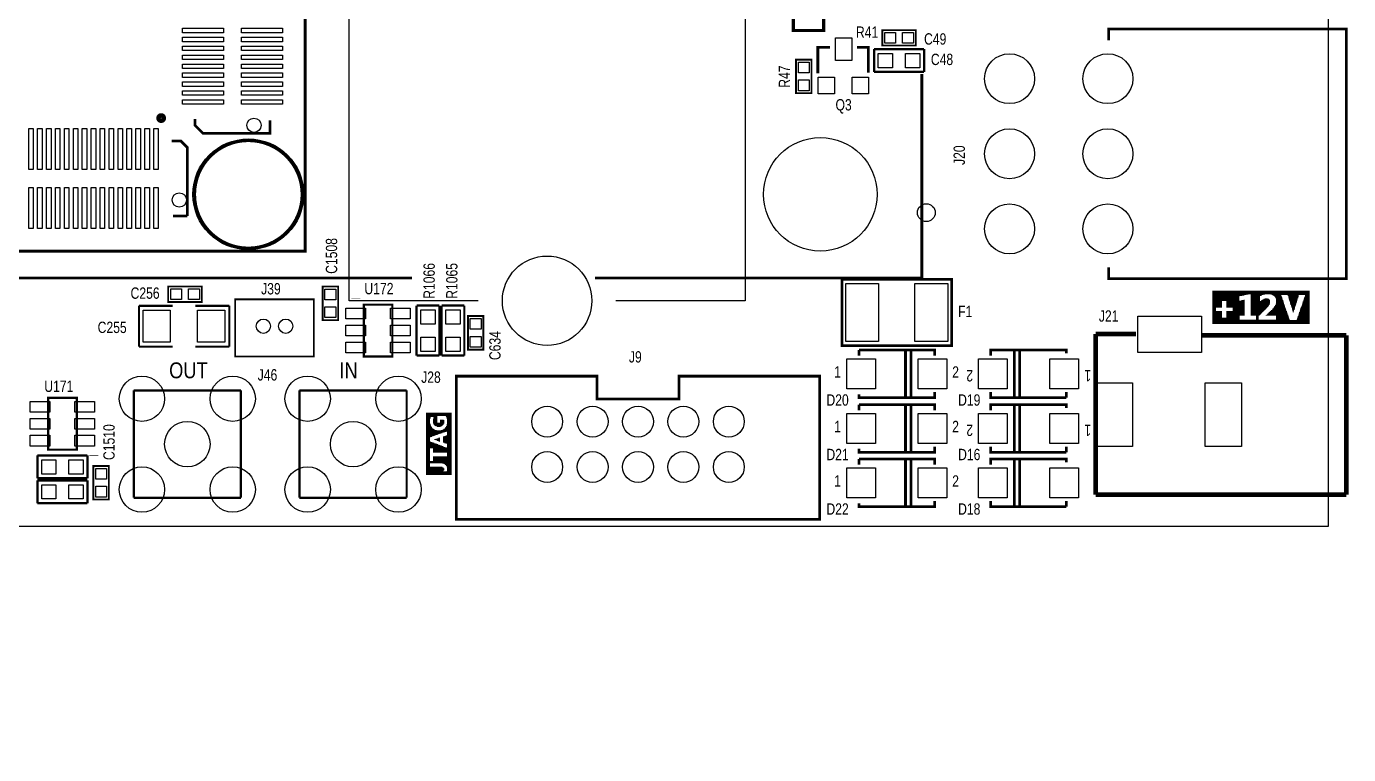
# Model space of a CAD drawing. Extents: x -92 to 135, y -31 to 116.
# Drawn here: x 61.2 to 135.2, y -31.3 to 9.4 of the extents above; entities that cross this region are included whole.
import ezdxf

# ---------------------------------------------------------------- set-up
doc = ezdxf.new("R2010")
doc.units = 0
for name, color, linetype in [('BG_OUTLINE', 2, 'CONTINUOUS'), ('BG_SILKSCREEN_TOP', 1, 'CONTINUOUS'), ('MA_PEN3', 4, 'CONTINUOUS'), ('PG_SILKSCREEN_TOP', 5, 'CONTINUOUS'), ('PIN_TOP', 6, 'CONTINUOUS'), ('RD_SILKSCREEN_TOP', 7, 'CONTINUOUS')]:
    doc.layers.add(name, color=color, linetype=linetype)

msp = doc.modelspace()

# ---------------------------------------------------------------- linework, layer by layer
at = {"layer": 'BG_OUTLINE'}
msp.add_lwpolyline([(-91.76385, 79.8195), (98.226118, 79.8195), (130.236214, 79.8195), (134.049262, 79.8195), (134.049262, 22.216872), (128.969262, 22.216872), (128.969262, 12.770612), (134.049262, 12.770612), (134.049262, -18.579592), (130.236214, -18.579592), (98.226118, -18.579592), (49.035208, -18.579592, 1), (49.035208, -23.375874), (52.997608, -23.375874), (52.997608, -25.96007), (51.600608, -28.379674), (40.667686, -28.379674), (40.297608, -28.009596), (40.297608, -18.535396), (37.554408, -18.535396), (37.554408, -30.822138), (37.046154, -31.330392), (-33.161986, -31.330392)], format="xyb", dxfattribs=at)
at = {"layer": 'MA_PEN3', "const_width": 0.0254}
for points in [[(127.572262, -5.392928), (133.007862, -5.392928)], [(127.572262, -5.418328), (133.007862, -5.418328)], [(127.572262, -5.443728), (133.007862, -5.443728)], [(127.572262, -5.469128), (133.007862, -5.469128)], [(127.572262, -5.494528), (133.007862, -5.494528)], [(127.572262, -5.519928), (133.007862, -5.519928)], [(127.572262, -5.545328), (133.007862, -5.545328)], [(127.572262, -5.570728), (133.007862, -5.570728)], [(127.572262, -5.596128), (129.578862, -5.596128)], [(127.572262, -5.621528), (129.477262, -5.621528)], [(127.572262, -5.646928), (129.350262, -5.646928)], [(127.572262, -5.672328), (129.223262, -5.672328)], [(127.572262, -5.697728), (129.096262, -5.697728)], [(127.572262, -5.723128), (129.070862, -5.723128)], [(127.572262, -5.748528), (129.070862, -5.748528)], [(127.572262, -5.773928), (129.070862, -5.773928)], [(127.572262, -5.799328), (129.070862, -5.799328)], [(127.572262, -5.824728), (129.070862, -5.824728)], [(127.572262, -5.850128), (129.070862, -5.850128)], [(127.572262, -5.875528), (129.070862, -5.875528)], [(127.572262, -5.900928), (129.070862, -5.900928)], [(127.572262, -5.926328), (129.070862, -5.926328)], [(129.197862, -5.926328), (129.375662, -5.926328)], [(129.324862, -5.900928), (129.375662, -5.900928)], [(129.705862, -5.596128), (130.518662, -5.596128)], [(129.705862, -5.621528), (130.417062, -5.621528)], [(129.705862, -5.646928), (130.340862, -5.646928)], [(129.705862, -5.672328), (130.290062, -5.672328)], [(129.705862, -5.697728), (130.239262, -5.697728)], [(129.705862, -5.723128), (130.239262, -5.723128)], [(129.705862, -5.748528), (130.239262, -5.748528)], [(129.705862, -5.773928), (130.239262, -5.773928)], [(129.705862, -5.799328), (130.239262, -5.799328)], [(129.705862, -5.824728), (130.239262, -5.824728)], [(129.705862, -5.850128), (130.239262, -5.850128)], [(129.705862, -5.875528), (130.239262, -5.875528)], [(129.705862, -5.900928), (130.239262, -5.900928)], [(129.705862, -5.926328), (130.239262, -5.926328)], [(130.315462, -5.926328), (130.798062, -5.926328)], [(130.366262, -5.900928), (130.772662, -5.900928)], [(130.391662, -5.875528), (130.772662, -5.875528)], [(130.442462, -5.850128), (130.747262, -5.850128)], [(130.518662, -5.824728), (130.671062, -5.824728)], [(130.823462, -5.596128), (133.007862, -5.596128)], [(130.899662, -5.621528), (133.007862, -5.621528)], [(130.950462, -5.646928), (131.433062, -5.646928)], [(131.001262, -5.672328), (131.433062, -5.672328)], [(131.026662, -5.697728), (131.433062, -5.697728)], [(131.052062, -5.723128), (131.458462, -5.723128)], [(131.077462, -5.748528), (131.458462, -5.748528)], [(131.077462, -5.773928), (131.483862, -5.773928)], [(131.102862, -5.799328), (131.483862, -5.799328)], [(131.102862, -5.824728), (131.483862, -5.824728)], [(131.128262, -5.850128), (131.509262, -5.850128)], [(131.128262, -5.875528), (131.509262, -5.875528)], [(131.128262, -5.900928), (131.509262, -5.900928)], [(131.128262, -5.926328), (131.534662, -5.926328)], [(131.788662, -5.646928), (132.398262, -5.646928)], [(131.788662, -5.672328), (132.398262, -5.672328)], [(131.814062, -5.697728), (132.398262, -5.697728)], [(131.814062, -5.723128), (132.398262, -5.723128)], [(131.814062, -5.748528), (132.372862, -5.748528)], [(131.814062, -5.773928), (132.372862, -5.773928)], [(131.839462, -5.799328), (132.372862, -5.799328)], [(131.839462, -5.824728), (132.347462, -5.824728)], [(131.839462, -5.850128), (132.347462, -5.850128)], [(131.864862, -5.875528), (132.347462, -5.875528)], [(131.864862, -5.900928), (132.322062, -5.900928)], [(131.864862, -5.926328), (132.322062, -5.926328)], [(132.652262, -5.926328), (133.007862, -5.926328)], [(132.677662, -5.850128), (133.007862, -5.850128)], [(132.677662, -5.875528), (133.007862, -5.875528)], [(132.677662, -5.900928), (133.007862, -5.900928)], [(132.703062, -5.773928), (133.007862, -5.773928)], [(132.703062, -5.799328), (133.007862, -5.799328)], [(132.703062, -5.824728), (133.007862, -5.824728)], [(132.728462, -5.723128), (133.007862, -5.723128)], [(132.728462, -5.748528), (133.007862, -5.748528)], [(132.753862, -5.646928), (133.007862, -5.646928)], [(132.753862, -5.672328), (133.007862, -5.672328)], [(132.753862, -5.697728), (133.007862, -5.697728)], [(127.572262, -5.951728), (129.375662, -5.951728)], [(127.572262, -5.977128), (128.105662, -5.977128)], [(127.572262, -6.002528), (128.105662, -6.002528)], [(127.572262, -6.027928), (128.105662, -6.027928)], [(127.572262, -6.053328), (128.105662, -6.053328)], [(127.572262, -6.078728), (128.105662, -6.078728)], [(127.572262, -6.104128), (128.105662, -6.104128)], [(127.572262, -6.129528), (128.105662, -6.129528)], [(127.572262, -6.154928), (128.105662, -6.154928)], [(127.572262, -6.180328), (128.105662, -6.180328)], [(127.572262, -6.205728), (128.105662, -6.205728)], [(127.572262, -6.231128), (128.105662, -6.231128)], [(127.572262, -6.256528), (128.105662, -6.256528)], [(127.572262, -6.281928), (128.105662, -6.281928)], [(127.572262, -6.307328), (128.105662, -6.307328)], [(127.572262, -6.332728), (128.105662, -6.332728)], [(127.572262, -6.358128), (127.775462, -6.358128)], [(127.572262, -6.383528), (127.775462, -6.383528)], [(127.572262, -6.408928), (127.775462, -6.408928)], [(127.572262, -6.434328), (127.775462, -6.434328)], [(127.572262, -6.459728), (127.775462, -6.459728)], [(127.572262, -6.485128), (127.775462, -6.485128)], [(127.572262, -6.510528), (127.775462, -6.510528)], [(127.572262, -6.535928), (128.105662, -6.535928)], [(127.572262, -6.561328), (128.105662, -6.561328)], [(127.572262, -6.586728), (128.105662, -6.586728)], [(127.572262, -6.612128), (128.105662, -6.612128)], [(127.572262, -6.637528), (128.105662, -6.637528)], [(127.572262, -6.662928), (128.105662, -6.662928)], [(128.359662, -5.977128), (129.375662, -5.977128)], [(128.359662, -6.002528), (129.375662, -6.002528)], [(128.359662, -6.027928), (129.375662, -6.027928)], [(128.359662, -6.053328), (129.375662, -6.053328)], [(128.359662, -6.078728), (129.375662, -6.078728)], [(128.359662, -6.104128), (129.375662, -6.104128)], [(128.359662, -6.129528), (129.375662, -6.129528)], [(128.359662, -6.154928), (129.375662, -6.154928)], [(128.359662, -6.180328), (129.375662, -6.180328)], [(128.359662, -6.205728), (129.375662, -6.205728)], [(128.359662, -6.231128), (129.375662, -6.231128)], [(128.359662, -6.256528), (129.375662, -6.256528)], [(128.359662, -6.281928), (129.375662, -6.281928)], [(128.359662, -6.307328), (129.375662, -6.307328)], [(128.359662, -6.332728), (129.375662, -6.332728)], [(128.359662, -6.535928), (129.375662, -6.535928)], [(128.359662, -6.561328), (129.375662, -6.561328)], [(128.359662, -6.586728), (129.375662, -6.586728)], [(128.359662, -6.612128), (129.375662, -6.612128)], [(128.359662, -6.637528), (129.375662, -6.637528)], [(128.359662, -6.662928), (129.375662, -6.662928)], [(128.715262, -6.358128), (129.375662, -6.358128)], [(128.715262, -6.383528), (129.375662, -6.383528)], [(128.715262, -6.408928), (129.375662, -6.408928)], [(128.715262, -6.434328), (129.375662, -6.434328)], [(128.715262, -6.459728), (129.375662, -6.459728)], [(128.715262, -6.485128), (129.375662, -6.485128)], [(128.715262, -6.510528), (129.375662, -6.510528)], [(129.705862, -5.951728), (130.239262, -5.951728)], [(129.705862, -5.977128), (130.798062, -5.977128)], [(129.705862, -6.002528), (130.798062, -6.002528)], [(129.705862, -6.027928), (130.798062, -6.027928)], [(129.705862, -6.053328), (130.798062, -6.053328)], [(129.705862, -6.078728), (130.798062, -6.078728)], [(129.705862, -6.104128), (130.798062, -6.104128)], [(129.705862, -6.129528), (130.772662, -6.129528)], [(129.705862, -6.154928), (130.772662, -6.154928)], [(129.705862, -6.180328), (130.772662, -6.180328)], [(129.705862, -6.205728), (130.747262, -6.205728)], [(129.705862, -6.231128), (130.721862, -6.231128)], [(129.705862, -6.256528), (130.696462, -6.256528)], [(129.705862, -6.281928), (130.696462, -6.281928)], [(129.705862, -6.307328), (130.671062, -6.307328)], [(129.705862, -6.332728), (130.645662, -6.332728)], [(129.705862, -6.358128), (130.620262, -6.358128)], [(129.705862, -6.383528), (130.594862, -6.383528)], [(129.705862, -6.408928), (130.569462, -6.408928)], [(129.705862, -6.434328), (130.544062, -6.434328)], [(129.705862, -6.459728), (130.518662, -6.459728)], [(129.705862, -6.485128), (130.493262, -6.485128)], [(129.705862, -6.510528), (130.467862, -6.510528)], [(129.705862, -6.535928), (130.442462, -6.535928)], [(129.705862, -6.561328), (130.417062, -6.561328)], [(129.705862, -6.586728), (130.391662, -6.586728)], [(129.705862, -6.612128), (130.366262, -6.612128)], [(129.705862, -6.637528), (130.340862, -6.637528)], [(129.705862, -6.662928), (130.315462, -6.662928)], [(130.290062, -5.951728), (130.798062, -5.951728)], [(130.671062, -6.662928), (131.788662, -6.662928)], [(130.696462, -6.637528), (131.763262, -6.637528)], [(130.721862, -6.612128), (131.763262, -6.612128)], [(130.747262, -6.586728), (131.737862, -6.586728)], [(130.772662, -6.561328), (131.737862, -6.561328)], [(130.798062, -6.535928), (131.737862, -6.535928)], [(130.823462, -6.510528), (131.712462, -6.510528)], [(130.848862, -6.485128), (131.712462, -6.485128)], [(130.899662, -6.459728), (131.712462, -6.459728)], [(130.925062, -6.408928), (131.687062, -6.408928)], [(130.925062, -6.434328), (131.687062, -6.434328)], [(130.950462, -6.383528), (131.687062, -6.383528)], [(130.975862, -6.358128), (131.661662, -6.358128)], [(131.001262, -6.332728), (131.661662, -6.332728)], [(131.026662, -6.281928), (131.636262, -6.281928)], [(131.026662, -6.307328), (131.661662, -6.307328)], [(131.052062, -6.256528), (131.636262, -6.256528)], [(131.077462, -6.205728), (131.610862, -6.205728)], [(131.077462, -6.231128), (131.636262, -6.231128)], [(131.102862, -6.129528), (131.585462, -6.129528)], [(131.102862, -6.154928), (131.610862, -6.154928)], [(131.102862, -6.180328), (131.610862, -6.180328)], [(131.128262, -5.951728), (131.534662, -5.951728)], [(131.128262, -5.977128), (131.534662, -5.977128)], [(131.128262, -6.002528), (131.560062, -6.002528)], [(131.128262, -6.027928), (131.560062, -6.027928)], [(131.128262, -6.053328), (131.560062, -6.053328)], [(131.128262, -6.078728), (131.585462, -6.078728)], [(131.128262, -6.104128), (131.585462, -6.104128)], [(131.890262, -5.951728), (132.322062, -5.951728)], [(131.890262, -5.977128), (132.296662, -5.977128)], [(131.890262, -6.002528), (132.296662, -6.002528)], [(131.915662, -6.027928), (132.296662, -6.027928)], [(131.915662, -6.053328), (132.296662, -6.053328)], [(131.915662, -6.078728), (132.271262, -6.078728)], [(131.915662, -6.104128), (132.271262, -6.104128)], [(131.941062, -6.129528), (132.271262, -6.129528)], [(131.941062, -6.154928), (132.245862, -6.154928)], [(131.941062, -6.180328), (132.245862, -6.180328)], [(131.966462, -6.205728), (132.245862, -6.205728)], [(131.966462, -6.231128), (132.220462, -6.231128)], [(131.966462, -6.256528), (132.220462, -6.256528)], [(131.991862, -6.281928), (132.220462, -6.281928)], [(131.991862, -6.307328), (132.195062, -6.307328)], [(131.991862, -6.332728), (132.195062, -6.332728)], [(132.017262, -6.358128), (132.195062, -6.358128)], [(132.017262, -6.383528), (132.195062, -6.383528)], [(132.017262, -6.408928), (132.169662, -6.408928)], [(132.017262, -6.434328), (132.169662, -6.434328)], [(132.042662, -6.459728), (132.169662, -6.459728)], [(132.042662, -6.485128), (132.144262, -6.485128)], [(132.042662, -6.510528), (132.144262, -6.510528)], [(132.068062, -6.535928), (132.144262, -6.535928)], [(132.068062, -6.561328), (132.118862, -6.561328)], [(132.068062, -6.586728), (132.118862, -6.586728)], [(132.093462, -6.612128), (132.118862, -6.612128)], [(132.398262, -6.662928), (133.007862, -6.662928)], [(132.423662, -6.586728), (133.007862, -6.586728)], [(132.423662, -6.612128), (133.007862, -6.612128)], [(132.423662, -6.637528), (133.007862, -6.637528)], [(132.449062, -6.510528), (133.007862, -6.510528)], [(132.449062, -6.535928), (133.007862, -6.535928)], [(132.449062, -6.561328), (133.007862, -6.561328)], [(132.474462, -6.434328), (133.007862, -6.434328)], [(132.474462, -6.459728), (133.007862, -6.459728)], [(132.474462, -6.485128), (133.007862, -6.485128)], [(132.499862, -6.358128), (133.007862, -6.358128)], [(132.499862, -6.383528), (133.007862, -6.383528)], [(132.499862, -6.408928), (133.007862, -6.408928)], [(132.525262, -6.307328), (133.007862, -6.307328)], [(132.525262, -6.332728), (133.007862, -6.332728)], [(132.550662, -6.231128), (133.007862, -6.231128)], [(132.550662, -6.256528), (133.007862, -6.256528)], [(132.550662, -6.281928), (133.007862, -6.281928)], [(132.576062, -6.154928), (133.007862, -6.154928)], [(132.576062, -6.180328), (133.007862, -6.180328)], [(132.576062, -6.205728), (133.007862, -6.205728)], [(132.601462, -6.078728), (133.007862, -6.078728)], [(132.601462, -6.104128), (133.007862, -6.104128)], [(132.601462, -6.129528), (133.007862, -6.129528)], [(132.626862, -6.002528), (133.007862, -6.002528)], [(132.626862, -6.027928), (133.007862, -6.027928)], [(132.626862, -6.053328), (133.007862, -6.053328)], [(132.652262, -5.951728), (133.007862, -5.951728)], [(132.652262, -5.977128), (133.007862, -5.977128)], [(127.572262, -6.688328), (128.105662, -6.688328)], [(127.572262, -6.713728), (128.105662, -6.713728)], [(127.572262, -6.739128), (128.105662, -6.739128)], [(127.572262, -6.764528), (128.105662, -6.764528)], [(127.572262, -6.789928), (128.105662, -6.789928)], [(127.572262, -6.815328), (128.105662, -6.815328)], [(127.572262, -6.840728), (128.105662, -6.840728)], [(127.572262, -6.866128), (128.105662, -6.866128)], [(127.572262, -6.891528), (128.105662, -6.891528)], [(127.572262, -6.916928), (129.096262, -6.916928)], [(127.572262, -6.942328), (129.096262, -6.942328)], [(127.572262, -6.967728), (129.096262, -6.967728)], [(127.572262, -6.993128), (129.096262, -6.993128)], [(127.572262, -7.018528), (131.890262, -7.018528)], [(127.572262, -7.043928), (133.007862, -7.043928)], [(127.572262, -7.069328), (133.007862, -7.069328)], [(127.572262, -7.094728), (133.007862, -7.094728)], [(127.572262, -7.120128), (133.007862, -7.120128)], [(127.572262, -7.145528), (133.007862, -7.145528)], [(127.572262, -7.170928), (133.007862, -7.170928)], [(127.572262, -7.196328), (133.007862, -7.196328)], [(127.572262, -7.221728), (133.007862, -7.221728)], [(127.572262, -7.247128), (133.007862, -7.247128)], [(128.359662, -6.688328), (129.375662, -6.688328)], [(128.359662, -6.713728), (129.375662, -6.713728)], [(128.359662, -6.739128), (129.375662, -6.739128)], [(128.359662, -6.764528), (129.375662, -6.764528)], [(128.359662, -6.789928), (129.096262, -6.789928)], [(128.359662, -6.815328), (129.096262, -6.815328)], [(128.359662, -6.840728), (129.096262, -6.840728)], [(128.359662, -6.866128), (129.096262, -6.866128)], [(128.359662, -6.891528), (129.096262, -6.891528)], [(129.705862, -6.688328), (130.290062, -6.688328)], [(129.705862, -6.713728), (130.264662, -6.713728)], [(129.705862, -6.739128), (130.239262, -6.739128)], [(129.705862, -6.764528), (130.213862, -6.764528)], [(130.010662, -6.789928), (130.163062, -6.789928)], [(130.010662, -6.815328), (130.163062, -6.815328)], [(130.010662, -6.840728), (130.163062, -6.840728)], [(130.010662, -6.866128), (130.163062, -6.866128)], [(130.010662, -6.891528), (130.163062, -6.891528)], [(130.010662, -6.916928), (130.163062, -6.916928)], [(130.010662, -6.942328), (130.163062, -6.942328)], [(130.010662, -6.967728), (130.163062, -6.967728)], [(130.010662, -6.993128), (130.163062, -6.993128)], [(130.544062, -6.764528), (131.814062, -6.764528)], [(130.594862, -6.739128), (131.814062, -6.739128)], [(130.620262, -6.713728), (131.788662, -6.713728)], [(130.645662, -6.688328), (131.788662, -6.688328)], [(131.128262, -6.789928), (131.814062, -6.789928)], [(131.128262, -6.815328), (131.839462, -6.815328)], [(131.128262, -6.840728), (131.839462, -6.840728)], [(131.128262, -6.866128), (131.839462, -6.866128)], [(131.128262, -6.891528), (131.864862, -6.891528)], [(131.128262, -6.916928), (131.864862, -6.916928)], [(131.128262, -6.942328), (131.864862, -6.942328)], [(131.128262, -6.967728), (131.890262, -6.967728)], [(131.128262, -6.993128), (131.890262, -6.993128)], [(132.271262, -7.018528), (133.007862, -7.018528)], [(132.296662, -6.942328), (133.007862, -6.942328)], [(132.296662, -6.967728), (133.007862, -6.967728)], [(132.296662, -6.993128), (133.007862, -6.993128)], [(132.322062, -6.891528), (133.007862, -6.891528)], [(132.322062, -6.916928), (133.007862, -6.916928)], [(132.347462, -6.815328), (133.007862, -6.815328)], [(132.347462, -6.840728), (133.007862, -6.840728)], [(132.347462, -6.866128), (133.007862, -6.866128)], [(132.372862, -6.739128), (133.007862, -6.739128)], [(132.372862, -6.764528), (133.007862, -6.764528)], [(132.372862, -6.789928), (133.007862, -6.789928)], [(132.398262, -6.688328), (133.007862, -6.688328)], [(132.398262, -6.713728), (133.007862, -6.713728)], [(83.59902, -15.69593), (83.59902, -12.21613)], [(83.62442, -15.69593), (83.62442, -12.21613)], [(83.64982, -15.69593), (83.64982, -12.21613)], [(83.67522, -15.69593), (83.67522, -12.21613)], [(83.70062, -15.69593), (83.70062, -12.21613)], [(83.72602, -15.69593), (83.72602, -12.21613)], [(83.75142, -15.69593), (83.75142, -12.21613)], [(83.77682, -15.69593), (83.77682, -12.21613)], [(83.80222, -15.69593), (83.80222, -12.21613)], [(83.82762, -12.54633), (83.82762, -12.21613)], [(83.85302, -12.44473), (83.85302, -12.21613)], [(83.87842, -12.44473), (83.87842, -12.21613)], [(83.90382, -12.44473), (83.90382, -12.21613)], [(83.92922, -12.44473), (83.92922, -12.21613)], [(83.95462, -12.44473), (83.95462, -12.21613)], [(83.98002, -12.44473), (83.98002, -12.21613)], [(83.98002, -12.80033), (83.98002, -12.57173)], [(84.00542, -12.44473), (84.00542, -12.21613)], [(84.00542, -12.85113), (84.00542, -12.47013)], [(84.03082, -12.90193), (84.03082, -12.21613)], [(84.05622, -12.92733), (84.05622, -12.21613)], [(84.08162, -12.95273), (84.08162, -12.21613)], [(84.10702, -12.95273), (84.10702, -12.21613)], [(84.13242, -12.97813), (84.13242, -12.21613)], [(84.15782, -12.97813), (84.15782, -12.21613)], [(84.18322, -12.97813), (84.18322, -12.21613)], [(84.20862, -13.00353), (84.20862, -12.21613)], [(84.23402, -12.39393), (84.23402, -12.21613)], [(84.25942, -12.39393), (84.25942, -12.21613)], [(84.28482, -12.39393), (84.28482, -12.21613)], [(84.31022, -12.39393), (84.31022, -12.21613)], [(84.33562, -12.39393), (84.33562, -12.21613)], [(84.36102, -12.39393), (84.36102, -12.21613)], [(84.38642, -12.39393), (84.38642, -12.21613)], [(84.41182, -12.39393), (84.41182, -12.21613)], [(84.43722, -12.39393), (84.43722, -12.21613)], [(84.46262, -12.39393), (84.46262, -12.21613)], [(84.48802, -12.39393), (84.48802, -12.21613)], [(84.51342, -12.39393), (84.51342, -12.21613)], [(84.53882, -12.39393), (84.53882, -12.21613)], [(84.56422, -12.39393), (84.56422, -12.21613)], [(84.58962, -12.39393), (84.58962, -12.21613)], [(84.61502, -12.39393), (84.61502, -12.21613)], [(84.64042, -12.39393), (84.64042, -12.21613)], [(84.66582, -12.39393), (84.66582, -12.21613)], [(84.69122, -12.41933), (84.69122, -12.21613)], [(84.71662, -12.47013), (84.71662, -12.21613)], [(84.74202, -12.57173), (84.74202, -12.21613)], [(84.76742, -15.69593), (84.76742, -12.21613)], [(84.79282, -15.69593), (84.79282, -12.21613)], [(84.81822, -15.69593), (84.81822, -12.21613)], [(84.84362, -15.69593), (84.84362, -12.21613)], [(84.86902, -15.69593), (84.86902, -12.21613)], [(84.89442, -15.69593), (84.89442, -12.21613)], [(84.91982, -15.69593), (84.91982, -12.21613)], [(84.94522, -15.69593), (84.94522, -12.21613)], [(84.97062, -15.69593), (84.97062, -12.21613)], [(84.99602, -15.69593), (84.99602, -12.21613)], [(83.82762, -13.58773), (83.82762, -12.82573)], [(83.85302, -13.56233), (83.85302, -12.92733)], [(83.87842, -13.56233), (83.87842, -12.97813)], [(83.90382, -13.56233), (83.90382, -13.00353)], [(83.92922, -13.53693), (83.92922, -13.05433)], [(83.95462, -13.53693), (83.95462, -13.07973)], [(83.98002, -13.53693), (83.98002, -13.10513)], [(84.00542, -13.51153), (84.00542, -13.10513)], [(84.03082, -13.51153), (84.03082, -13.13053)], [(84.05622, -13.51153), (84.05622, -13.15593)], [(84.08162, -13.48613), (84.08162, -13.15593)], [(84.10702, -13.48613), (84.10702, -13.18133)], [(84.13242, -13.48613), (84.13242, -13.18133)], [(84.15782, -13.46073), (84.15782, -13.18133)], [(84.18322, -13.46073), (84.18322, -13.20673)], [(84.20862, -13.46073), (84.20862, -13.20673)], [(84.23402, -13.00353), (84.23402, -12.77493)], [(84.23402, -13.43533), (84.23402, -13.20673)], [(84.25942, -13.00353), (84.25942, -12.77493)], [(84.25942, -13.43533), (84.25942, -13.20673)], [(84.28482, -13.00353), (84.28482, -12.77493)], [(84.28482, -13.40993), (84.28482, -13.20673)], [(84.31022, -13.00353), (84.31022, -12.77493)], [(84.31022, -13.40993), (84.31022, -13.20673)], [(84.33562, -13.00353), (84.33562, -12.77493)], [(84.33562, -13.40993), (84.33562, -13.20673)], [(84.36102, -13.00353), (84.36102, -12.77493)], [(84.36102, -13.38453), (84.36102, -13.20673)], [(84.38642, -13.00353), (84.38642, -12.59713)], [(84.38642, -13.38453), (84.38642, -13.20673)], [(84.41182, -12.97813), (84.41182, -12.59713)], [(84.41182, -13.38453), (84.41182, -13.20673)], [(84.43722, -12.97813), (84.43722, -12.59713)], [(84.43722, -13.35913), (84.43722, -13.18133)], [(84.46262, -12.97813), (84.46262, -12.59713)], [(84.46262, -13.35913), (84.46262, -13.18133)], [(84.48802, -12.95273), (84.48802, -12.59713)], [(84.48802, -13.35913), (84.48802, -13.18133)], [(84.51342, -12.92733), (84.51342, -12.59713)], [(84.51342, -13.33373), (84.51342, -13.15593)], [(84.53882, -12.90193), (84.53882, -12.59713)], [(84.53882, -13.33373), (84.53882, -13.15593)], [(84.56422, -12.87653), (84.56422, -12.59713)], [(84.56422, -13.33373), (84.56422, -13.13053)], [(84.58962, -12.82573), (84.58962, -12.62253)], [(84.58962, -13.30833), (84.58962, -13.10513)], [(84.61502, -13.30833), (84.61502, -13.10513)], [(84.64042, -13.30833), (84.64042, -13.07973)], [(84.66582, -13.28293), (84.66582, -13.02893)], [(84.69122, -13.28293), (84.69122, -13.00353)], [(84.71662, -13.28293), (84.71662, -12.95273)], [(84.74202, -13.25753), (84.74202, -12.85113)], [(83.82762, -14.19733), (83.82762, -13.81633)], [(83.85302, -14.19733), (83.85302, -13.84173)], [(83.87842, -14.19733), (83.87842, -13.84173)], [(83.90382, -14.19733), (83.90382, -13.84173)], [(83.92922, -14.19733), (83.92922, -13.86713)], [(83.95462, -14.19733), (83.95462, -13.86713)], [(83.98002, -14.45133), (83.98002, -13.86713)], [(84.00542, -14.45133), (84.00542, -13.89253)], [(84.03082, -14.45133), (84.03082, -13.89253)], [(84.05622, -13.74013), (84.05622, -13.68933)], [(84.05622, -14.45133), (84.05622, -13.91793)], [(84.08162, -13.74013), (84.08162, -13.68933)], [(84.08162, -14.45133), (84.08162, -13.91793)], [(84.10702, -13.74013), (84.10702, -13.68933)], [(84.10702, -14.45133), (84.10702, -13.91793)], [(84.13242, -13.76553), (84.13242, -13.66393)], [(84.13242, -14.45133), (84.13242, -13.94333)], [(84.15782, -13.76553), (84.15782, -13.66393)], [(84.15782, -14.45133), (84.15782, -13.94333)], [(84.18322, -13.76553), (84.18322, -13.66393)], [(84.18322, -14.45133), (84.18322, -13.94333)], [(84.20862, -13.79093), (84.20862, -13.63853)], [(84.20862, -14.45133), (84.20862, -13.96873)], [(84.23402, -13.79093), (84.23402, -13.63853)], [(84.23402, -14.45133), (84.23402, -13.96873)], [(84.25942, -13.81633), (84.25942, -13.63853)], [(84.25942, -14.45133), (84.25942, -13.99413)], [(84.28482, -13.81633), (84.28482, -13.61313)], [(84.28482, -14.45133), (84.28482, -13.99413)], [(84.31022, -13.81633), (84.31022, -13.61313)], [(84.31022, -14.45133), (84.31022, -13.99413)], [(84.33562, -13.84173), (84.33562, -13.61313)], [(84.33562, -14.45133), (84.33562, -14.01953)], [(84.36102, -13.84173), (84.36102, -13.58773)], [(84.36102, -14.45133), (84.36102, -14.01953)], [(84.38642, -14.45133), (84.38642, -14.04493)], [(84.41182, -14.45133), (84.41182, -14.04493)], [(84.43722, -14.45133), (84.43722, -14.04493)], [(84.53882, -13.89253), (84.53882, -13.53693)], [(84.56422, -13.89253), (84.56422, -13.53693)], [(84.58962, -13.89253), (84.58962, -13.53693)], [(84.61502, -13.91793), (84.61502, -13.51153)], [(84.64042, -13.91793), (84.64042, -13.51153)], [(84.66582, -13.91793), (84.66582, -13.51153)], [(84.69122, -13.94333), (84.69122, -13.48613)], [(84.71662, -13.94333), (84.71662, -13.48613)], [(84.74202, -13.94333), (84.74202, -13.48613)], [(83.98002, -15.03553), (83.98002, -14.65453)], [(84.00542, -15.03553), (84.00542, -14.65453)], [(84.03082, -15.03553), (84.03082, -14.65453)], [(84.05622, -15.03553), (84.05622, -14.65453)], [(84.08162, -15.03553), (84.08162, -14.65453)], [(84.10702, -15.03553), (84.10702, -14.65453)], [(84.13242, -15.03553), (84.13242, -14.65453)], [(84.15782, -15.03553), (84.15782, -14.65453)], [(84.18322, -15.03553), (84.18322, -14.65453)], [(84.20862, -15.03553), (84.20862, -14.65453)], [(84.23402, -15.03553), (84.23402, -14.65453)], [(84.25942, -15.03553), (84.25942, -14.65453)], [(84.28482, -15.03553), (84.28482, -14.65453)], [(84.31022, -15.03553), (84.31022, -14.65453)], [(84.33562, -15.03553), (84.33562, -14.65453)], [(84.36102, -15.03553), (84.36102, -14.65453)], [(84.38642, -15.03553), (84.38642, -14.65453)], [(84.41182, -15.03553), (84.41182, -14.65453)], [(84.43722, -15.03553), (84.43722, -14.65453)], [(84.46262, -14.45133), (84.46262, -14.07033)], [(84.46262, -15.03553), (84.46262, -14.65453)], [(84.48802, -14.45133), (84.48802, -14.07033)], [(84.48802, -15.03553), (84.48802, -14.65453)], [(84.51342, -14.45133), (84.51342, -14.07033)], [(84.51342, -15.06093), (84.51342, -14.65453)], [(84.53882, -14.45133), (84.53882, -14.09573)], [(84.53882, -15.06093), (84.53882, -14.65453)], [(84.56422, -14.45133), (84.56422, -14.09573)], [(84.56422, -15.06093), (84.56422, -14.65453)], [(84.58962, -14.45133), (84.58962, -14.12113)], [(84.58962, -15.08633), (84.58962, -14.65453)], [(84.61502, -14.45133), (84.61502, -14.12113)], [(84.61502, -15.08633), (84.61502, -14.65453)], [(84.64042, -14.45133), (84.64042, -14.12113)], [(84.64042, -15.11173), (84.64042, -14.65453)], [(84.66582, -14.45133), (84.66582, -14.14653)], [(84.66582, -15.13713), (84.66582, -14.65453)], [(84.69122, -14.45133), (84.69122, -14.14653)], [(84.69122, -15.16253), (84.69122, -14.65453)], [(84.71662, -14.45133), (84.71662, -14.14653)], [(84.71662, -15.18793), (84.71662, -14.65453)], [(84.74202, -14.45133), (84.74202, -14.17193)], [(84.74202, -15.26413), (84.74202, -14.65453)], [(83.82762, -15.03553), (83.82762, -14.90853)], [(83.82762, -15.69593), (83.82762, -15.23873)], [(83.85302, -15.03553), (83.85302, -14.90853)], [(83.85302, -15.69593), (83.85302, -15.23873)], [(83.87842, -15.03553), (83.87842, -14.90853)], [(83.87842, -15.69593), (83.87842, -15.23873)], [(83.90382, -15.03553), (83.90382, -14.90853)], [(83.90382, -15.69593), (83.90382, -15.23873)], [(83.92922, -15.03553), (83.92922, -14.90853)], [(83.92922, -15.69593), (83.92922, -15.23873)], [(83.95462, -15.03553), (83.95462, -14.90853)], [(83.95462, -15.69593), (83.95462, -15.23873)], [(83.98002, -15.69593), (83.98002, -15.23873)], [(84.00542, -15.69593), (84.00542, -15.23873)], [(84.03082, -15.69593), (84.03082, -15.23873)], [(84.05622, -15.69593), (84.05622, -15.23873)], [(84.08162, -15.69593), (84.08162, -15.23873)], [(84.10702, -15.69593), (84.10702, -15.23873)], [(84.13242, -15.69593), (84.13242, -15.23873)], [(84.15782, -15.69593), (84.15782, -15.23873)], [(84.18322, -15.69593), (84.18322, -15.23873)], [(84.20862, -15.69593), (84.20862, -15.23873)], [(84.23402, -15.69593), (84.23402, -15.23873)], [(84.25942, -15.69593), (84.25942, -15.23873)], [(84.28482, -15.69593), (84.28482, -15.23873)], [(84.31022, -15.69593), (84.31022, -15.23873)], [(84.33562, -15.69593), (84.33562, -15.23873)], [(84.36102, -15.69593), (84.36102, -15.23873)], [(84.38642, -15.69593), (84.38642, -15.23873)], [(84.41182, -15.69593), (84.41182, -15.23873)], [(84.43722, -15.69593), (84.43722, -15.23873)], [(84.46262, -15.69593), (84.46262, -15.23873)], [(84.48802, -15.69593), (84.48802, -15.23873)], [(84.51342, -15.69593), (84.51342, -15.26413)], [(84.53882, -15.69593), (84.53882, -15.26413)], [(84.56422, -15.46733), (84.56422, -15.28953)], [(84.56422, -15.69593), (84.56422, -15.49273)], [(84.58962, -15.44193), (84.58962, -15.31493)], [(84.58962, -15.69593), (84.58962, -15.49273)], [(84.61502, -15.69593), (84.61502, -15.49273)], [(84.64042, -15.69593), (84.64042, -15.49273)], [(84.66582, -15.69593), (84.66582, -15.49273)], [(84.69122, -15.69593), (84.69122, -15.49273)], [(84.71662, -15.69593), (84.71662, -15.49273)], [(84.74202, -15.69593), (84.74202, -15.46733)]]:
    msp.add_lwpolyline(points, dxfattribs=at)
at = {"layer": 'PG_SILKSCREEN_TOP'}
for points, const_width in [([(-3.17754, -3.17754), (76.8223, -3.17754), (76.8223, 76.8223), (-3.17754, 76.8223)], 0.1524), ([(105.652062, 9.161272), (104.128062, 9.161272), (104.128062, 12.895072), (105.829862, 12.895072), (105.829862, 9.161272)], 0.1778), ([(110.986062, 8.323072), (109.106462, 8.323072), (109.106462, 9.186672), (110.986062, 9.186672)], 0.1016), ([(104.280462, 5.656072), (104.280462, 7.535672), (105.144062, 7.535672), (105.144062, 5.656072)], 0.1016), ([(71.0438, -6.0198), (69.1642, -6.0198), (69.1642, -5.1562), (71.0438, -5.1562)], 0.1016), ([(78.6638, -5.1562), (78.6638, -7.0358), (77.8002, -7.0358), (77.8002, -5.1562)], 0.1016), ([(112.992662, -8.466328), (106.845862, -8.466328), (106.845862, -4.757928), (112.992662, -4.757928)], 0.1524), ([(72.911208, -9.07415), (72.911208, -5.874004), (77.31125, -5.874004), (77.31125, -9.07415)], 0.100076), ([(81.6991, -6.169914), (81.6991, -9.070086), (80.0989, -9.070086), (80.0989, -6.169914)], 0.124968), ([(85.9282, -8.6868), (85.9282, -6.8072), (86.7918, -6.8072), (86.7918, -8.6868)], 0.1016), ([(85.281262, -18.169128), (105.601262, -18.169128), (105.601262, -10.168128), (97.727262, -10.168128), (97.727262, -11.438128), (93.155262, -11.438128), (93.155262, -10.168128), (85.281262, -10.168128)], 0.1524), ([(62.4459, -14.277086), (62.4459, -11.376914), (64.0461, -11.376914), (64.0461, -14.277086)], 0.124968), ([(65.8368, -15.1892), (65.8368, -17.0688), (64.9732, -17.0688), (64.9732, -15.1892)], 0.1016)]:
    msp.add_lwpolyline(points, close=True, dxfattribs=dict(at, const_width=const_width))
for points in [[(86.50478, -5.948172), (79.27975, -5.948172), (79.27975, 71.326756)], [(101.429566, 71.526908), (101.429566, -5.948172), (94.203266, -5.948172)]]:
    msp.add_lwpolyline(points, dxfattribs=at)
for points, const_width in [([(82.804, -4.677664), (-5.679694, -4.677664), (-5.679694, 8.881872)], 0.1524), ([(121.771664, 8.618982), (121.771664, 9.253982), (135.062214, 9.253982), (135.062214, -4.716018), (121.771664, -4.716018), (121.771664, -4.081018)], 0.1524), ([(106.185462, 8.221472), (105.499662, 8.221472), (105.499662, 6.773672)], 0.1524), ([(107.684062, 8.221472), (108.319062, 8.221472), (108.319062, 6.799072)], 0.1524), ([(108.649262, 8.119872), (111.443262, 8.119872)], 0.127), ([(108.649262, 6.849872), (108.649262, 8.119872)], 0.127), ([(111.443262, 8.119872), (111.443262, 6.849872)], 0.127), ([(111.320072, 6.722872), (111.320072, -4.677664), (93.028262, -4.677664)], 0.1524), ([(111.443262, 6.849872), (108.649262, 6.849872)], 0.127), ([(74.858118, 4.1402), (74.858118, 3.409696), (71.107046, 3.409696), (70.657974, 3.858768), (70.657974, 4.2164)], 0.1524), ([(70.235064, -1.213612), (70.235064, 2.611628), (69.86016, 2.986532), (69.35216, 2.986532)], 0.1524), ([(70.235064, -1.213612), (69.42836, -1.213612)], 0.1524), ([(79.6544, -5.8166), (79.6544, -5.842)], 0.500126), ([(67.526662, -8.517128), (67.526662, -6.231128)], 0.127), ([(67.526662, -6.231128), (69.406262, -6.231128)], 0.127), ([(72.581262, -6.231128), (70.676262, -6.231128)], 0.127), ([(72.581262, -8.517128), (72.581262, -6.231128)], 0.127), ([(83.058, -9.017), (83.058, -6.223)], 0.127), ([(83.058, -6.223), (84.328, -6.223)], 0.127), ([(84.328, -6.223), (84.328, -9.017)], 0.127), ([(84.455, -9.017), (84.455, -6.223)], 0.127), ([(84.455, -6.223), (85.725, -6.223)], 0.127), ([(85.725, -6.223), (85.725, -9.017)], 0.127), ([(121.041414, -7.805928), (121.041414, -16.797528)], 0.254), ([(123.302014, -7.805928), (121.041414, -7.805928)], 0.254), ([(135.062214, -7.882128), (126.959614, -7.882128)], 0.254), ([(135.062214, -16.797528), (135.062214, -7.882128)], 0.254), ([(69.406262, -8.517128), (67.526662, -8.517128)], 0.127), ([(70.676262, -8.517128), (72.581262, -8.517128)], 0.127), ([(107.796838, -9.025128), (107.796838, -8.708644)], 0.1524), ([(107.796838, -8.708644), (112.041686, -8.708644), (112.041686, -9.025128)], 0.1524), ([(110.405672, -11.373612), (110.405672, -8.708644)], 0.1524), ([(110.710472, -11.373612), (110.710472, -8.708644)], 0.1524), ([(115.162838, -9.025128), (115.162838, -8.708644), (119.407686, -8.708644), (119.407686, -8.898128)], 0.1524), ([(116.494052, -8.708644), (116.494052, -11.373612)], 0.1524), ([(116.798852, -8.708644), (116.798852, -11.373612)], 0.1524), ([(84.328, -9.017), (83.058, -9.017)], 0.127), ([(85.725, -9.017), (84.455, -9.017)], 0.127), ([(67.231006, -16.969994), (67.231006, -10.970006)], 0.127), ([(67.231006, -10.970006), (73.230994, -10.970006)], 0.127), ([(73.230994, -10.970006), (73.230994, -16.969994)], 0.127), ([(76.502006, -16.969994), (76.502006, -10.970006)], 0.127), ([(76.502006, -10.970006), (82.501994, -10.970006)], 0.127), ([(82.501994, -10.970006), (82.501994, -16.969994)], 0.127), ([(112.041686, -11.057128), (112.041686, -11.373612), (107.796838, -11.373612), (107.796838, -11.184128)], 0.1524), ([(119.407686, -11.373612), (115.162838, -11.373612), (115.162838, -11.057128)], 0.1524), ([(119.407686, -11.057128), (119.407686, -11.373612)], 0.1524), ([(107.796838, -12.073128), (107.796838, -11.756644)], 0.1524), ([(107.796838, -11.756644), (112.041686, -11.756644), (112.041686, -12.073128)], 0.1524), ([(110.405672, -14.421612), (110.405672, -11.756644)], 0.1524), ([(110.710472, -14.421612), (110.710472, -11.756644)], 0.1524), ([(115.162838, -12.073128), (115.162838, -11.756644), (119.407686, -11.756644), (119.407686, -11.946128)], 0.1524), ([(116.494052, -11.756644), (116.494052, -14.421612)], 0.1524), ([(116.798852, -11.756644), (116.798852, -14.421612)], 0.1524), ([(112.041686, -14.105128), (112.041686, -14.421612), (107.796838, -14.421612), (107.796838, -14.232128)], 0.1524), ([(119.407686, -14.421612), (115.162838, -14.421612), (115.162838, -14.105128)], 0.1524), ([(119.407686, -14.105128), (119.407686, -14.421612)], 0.1524), ([(61.849, -14.605), (64.643, -14.605)], 0.127), ([(61.849, -15.875), (61.849, -14.605)], 0.127), ([(64.643, -14.605), (64.643, -15.875)], 0.127), ([(64.9986, -14.6304), (64.9986, -14.605)], 0.500126), ([(107.796838, -15.121128), (107.796838, -14.804644)], 0.1524), ([(107.796838, -14.804644), (112.041686, -14.804644), (112.041686, -15.121128)], 0.1524), ([(110.405672, -17.469612), (110.405672, -14.804644)], 0.1524), ([(110.710472, -17.469612), (110.710472, -14.804644)], 0.1524), ([(115.162838, -15.121128), (115.162838, -14.804644), (119.407686, -14.804644), (119.407686, -14.994128)], 0.1524), ([(116.494052, -14.804644), (116.494052, -17.469612)], 0.1524), ([(116.798852, -14.804644), (116.798852, -17.469612)], 0.1524), ([(64.643, -15.875), (61.849, -15.875)], 0.127), ([(61.849, -16.002), (64.643, -16.002)], 0.127), ([(61.849, -17.272), (61.849, -16.002)], 0.127), ([(64.643, -16.002), (64.643, -17.272)], 0.127), ([(73.230994, -16.969994), (67.231006, -16.969994)], 0.127), ([(82.501994, -16.969994), (76.502006, -16.969994)], 0.127), ([(121.041414, -16.797528), (135.062214, -16.797528)], 0.254), ([(64.643, -17.272), (61.849, -17.272)], 0.127), ([(112.041686, -17.153128), (112.041686, -17.469612), (107.796838, -17.469612), (107.796838, -17.280128)], 0.1524), ([(119.407686, -17.469612), (115.162838, -17.469612), (115.162838, -17.153128)], 0.1524), ([(119.407686, -17.153128), (119.407686, -17.469612)], 0.1524)]:
    msp.add_lwpolyline(points, dxfattribs=dict(at, const_width=const_width))
for points, const_width in [([(68.916042, 4.26466, 1), (68.619878, 4.26466, 1)], 0.254), ([(76.644754, 0, 1), (70.644906, -0.0001, 1)], 0.1524)]:
    msp.add_lwpolyline(points, format="xyb", close=True, dxfattribs=dict(at, const_width=const_width))
at = {"layer": 'PIN_TOP'}
for points in [[(69.958077, 9.288526), (72.258047, 9.288526), (72.258047, 9.03859), (69.958077, 9.03859)], [(73.258045, 9.288526), (75.558015, 9.288526), (75.558015, 9.03859), (73.258045, 9.03859)], [(109.846364, 9.054846), (109.846364, 8.454898), (109.246416, 8.454898), (109.246416, 9.054846)], [(110.846108, 9.054846), (110.846108, 8.454898), (110.24616, 8.454898), (110.24616, 9.054846)], [(69.958077, 8.788654), (72.258047, 8.788654), (72.258047, 8.538718), (69.958077, 8.538718)], [(69.958077, 8.288528), (72.258047, 8.288528), (72.258047, 8.038592), (69.958077, 8.038592)], [(73.258045, 8.788654), (75.558015, 8.788654), (75.558015, 8.538718), (73.258045, 8.538718)], [(73.258045, 8.288528), (75.558015, 8.288528), (75.558015, 8.038592), (73.258045, 8.038592)], [(106.495088, 7.48284), (106.495088, 8.75284), (107.409488, 8.75284), (107.409488, 7.48284)], [(69.958077, 7.788656), (72.258047, 7.788656), (72.258047, 7.53872), (69.958077, 7.53872)], [(73.258045, 7.788656), (75.558015, 7.788656), (75.558015, 7.53872), (73.258045, 7.53872)], [(109.684312, 7.884922), (109.684312, 7.084822), (108.884212, 7.084822), (108.884212, 7.884922)], [(111.208312, 7.884922), (111.208312, 7.084822), (110.408212, 7.084822), (110.408212, 7.884922)], [(69.958077, 7.28853), (72.258047, 7.28853), (72.258047, 7.038594), (69.958077, 7.038594)], [(69.958077, 6.788658), (72.258047, 6.788658), (72.258047, 6.538722), (69.958077, 6.538722)], [(73.258045, 7.28853), (75.558015, 7.28853), (75.558015, 7.038594), (73.258045, 7.038594)], [(73.258045, 6.788658), (75.558015, 6.788658), (75.558015, 6.538722), (73.258045, 6.538722)], [(105.012236, 6.79577), (104.412288, 6.79577), (104.412288, 7.395718), (105.012236, 7.395718)], [(69.958077, 6.288532), (72.258047, 6.288532), (72.258047, 6.038596), (69.958077, 6.038596)], [(73.258045, 6.288532), (75.558015, 6.288532), (75.558015, 6.038596), (73.258045, 6.038596)], [(105.012236, 5.796026), (104.412288, 5.796026), (104.412288, 6.395974), (105.012236, 6.395974)], [(105.525062, 5.630672), (105.525062, 6.545072), (106.439462, 6.545072), (106.439462, 5.630672)], [(107.424982, 5.630672), (107.424982, 6.545072), (108.339382, 6.545072), (108.339382, 5.630672)], [(69.958077, 5.78866), (72.258047, 5.78866), (72.258047, 5.538724), (69.958077, 5.538724)], [(69.958077, 5.288788), (72.258047, 5.288788), (72.258047, 5.038852), (69.958077, 5.038852)], [(73.258045, 5.78866), (75.558015, 5.78866), (75.558015, 5.538724), (73.258045, 5.538724)], [(73.258045, 5.288788), (75.558015, 5.288788), (75.558015, 5.038852), (73.258045, 5.038852)], [(61.606176, 3.686429), (61.606176, 1.386459), (61.35624, 1.386459), (61.35624, 3.686429)], [(62.106048, 3.686429), (62.106048, 1.386459), (61.856112, 1.386459), (61.856112, 3.686429)], [(62.606174, 3.686429), (62.606174, 1.386459), (62.356238, 1.386459), (62.356238, 3.686429)], [(63.106046, 3.686429), (63.106046, 1.386459), (62.85611, 1.386459), (62.85611, 3.686429)], [(63.606172, 3.686429), (63.606172, 1.386459), (63.356236, 1.386459), (63.356236, 3.686429)], [(64.106044, 3.686429), (64.106044, 1.386459), (63.856108, 1.386459), (63.856108, 3.686429)], [(64.60617, 3.686429), (64.60617, 1.386459), (64.356234, 1.386459), (64.356234, 3.686429)], [(65.106042, 3.686429), (65.106042, 1.386459), (64.856106, 1.386459), (64.856106, 3.686429)], [(65.606168, 3.686429), (65.606168, 1.386459), (65.356232, 1.386459), (65.356232, 3.686429)], [(66.10604, 3.686429), (66.10604, 1.386459), (65.856104, 1.386459), (65.856104, 3.686429)], [(66.606166, 3.686429), (66.606166, 1.386459), (66.35623, 1.386459), (66.35623, 3.686429)], [(67.106038, 3.686429), (67.106038, 1.386459), (66.856102, 1.386459), (66.856102, 3.686429)], [(67.606164, 3.686429), (67.606164, 1.386459), (67.356228, 1.386459), (67.356228, 3.686429)], [(68.106036, 3.686429), (68.106036, 1.386459), (67.8561, 1.386459), (67.8561, 3.686429)], [(68.605908, 3.686429), (68.605908, 1.386459), (68.355972, 1.386459), (68.355972, 3.686429)], [(61.606176, 0.386461), (61.606176, -1.913509), (61.35624, -1.913509), (61.35624, 0.386461)], [(62.106048, 0.386461), (62.106048, -1.913509), (61.856112, -1.913509), (61.856112, 0.386461)], [(62.606174, 0.386461), (62.606174, -1.913509), (62.356238, -1.913509), (62.356238, 0.386461)], [(63.106046, 0.386461), (63.106046, -1.913509), (62.85611, -1.913509), (62.85611, 0.386461)], [(63.606172, 0.386461), (63.606172, -1.913509), (63.356236, -1.913509), (63.356236, 0.386461)], [(64.106044, 0.386461), (64.106044, -1.913509), (63.856108, -1.913509), (63.856108, 0.386461)], [(64.60617, 0.386461), (64.60617, -1.913509), (64.356234, -1.913509), (64.356234, 0.386461)], [(65.106042, 0.386461), (65.106042, -1.913509), (64.856106, -1.913509), (64.856106, 0.386461)], [(65.606168, 0.386461), (65.606168, -1.913509), (65.356232, -1.913509), (65.356232, 0.386461)], [(66.10604, 0.386461), (66.10604, -1.913509), (65.856104, -1.913509), (65.856104, 0.386461)], [(66.606166, 0.386461), (66.606166, -1.913509), (66.35623, -1.913509), (66.35623, 0.386461)], [(67.106038, 0.386461), (67.106038, -1.913509), (66.856102, -1.913509), (66.856102, 0.386461)], [(67.606164, 0.386461), (67.606164, -1.913509), (67.356228, -1.913509), (67.356228, 0.386461)], [(68.106036, 0.386461), (68.106036, -1.913509), (67.8561, -1.913509), (67.8561, 0.386461)], [(68.605908, 0.386461), (68.605908, -1.913509), (68.355972, -1.913509), (68.355972, 0.386461)], [(108.903262, -4.986528), (108.903262, -8.237728), (107.074462, -8.237728), (107.074462, -4.986528)], [(112.764062, -4.986528), (112.764062, -8.237728), (110.935262, -8.237728), (110.935262, -4.986528)], [(69.904102, -5.288026), (69.904102, -5.887974), (69.304154, -5.887974), (69.304154, -5.288026)], [(70.903846, -5.288026), (70.903846, -5.887974), (70.303898, -5.887974), (70.303898, -5.288026)], [(77.932026, -5.296154), (78.531974, -5.296154), (78.531974, -5.896102), (77.932026, -5.896102)], [(69.279262, -6.485128), (69.279262, -8.263128), (67.755262, -8.263128), (67.755262, -6.485128)], [(72.327262, -6.485128), (72.327262, -8.263128), (70.803262, -8.263128), (70.803262, -6.485128)], [(77.932026, -6.295898), (78.531974, -6.295898), (78.531974, -6.895846), (77.932026, -6.895846)], [(79.099029, -6.370066), (80.199103, -6.370066), (80.199103, -6.970014), (79.099029, -6.970014)], [(81.598897, -6.370066), (82.698971, -6.370066), (82.698971, -6.970014), (81.598897, -6.970014)], [(84.09305, -7.25805), (83.29295, -7.25805), (83.29295, -6.45795), (84.09305, -6.45795)], [(85.49005, -7.25805), (84.68995, -7.25805), (84.68995, -6.45795), (85.49005, -6.45795)], [(79.099029, -7.320026), (80.199103, -7.320026), (80.199103, -7.919974), (79.099029, -7.919974)], [(81.598897, -7.320026), (82.698971, -7.320026), (82.698971, -7.919974), (81.598897, -7.919974)], [(86.659974, -7.547102), (86.060026, -7.547102), (86.060026, -6.947154), (86.659974, -6.947154)], [(126.959614, -8.84301), (123.403614, -8.84301), (123.403614, -6.81101), (126.959614, -6.81101)], [(84.09305, -8.78205), (83.29295, -8.78205), (83.29295, -7.98195), (84.09305, -7.98195)], [(85.49005, -8.78205), (84.68995, -8.78205), (84.68995, -7.98195), (85.49005, -7.98195)], [(86.659974, -8.546846), (86.060026, -8.546846), (86.060026, -7.946898), (86.659974, -7.946898)], [(79.099029, -8.269986), (80.199103, -8.269986), (80.199103, -8.869934), (79.099029, -8.869934)], [(81.598897, -8.269986), (82.698971, -8.269986), (82.698971, -8.869934), (81.598897, -8.869934)], [(107.129072, -10.879328), (107.129072, -9.202928), (108.729272, -9.202928), (108.729272, -10.879328)], [(111.109252, -10.879328), (111.109252, -9.202928), (112.709452, -9.202928), (112.709452, -10.879328)], [(116.095272, -9.202928), (116.095272, -10.879328), (114.495072, -10.879328), (114.495072, -9.202928)], [(120.075452, -9.202928), (120.075452, -10.879328), (118.475252, -10.879328), (118.475252, -9.202928)], [(123.09475, -14.105128), (121.06275, -14.105128), (121.06275, -10.549128), (123.09475, -10.549128)], [(129.194814, -14.105128), (127.162814, -14.105128), (127.162814, -10.549128), (129.194814, -10.549128)], [(62.546103, -12.177014), (61.446029, -12.177014), (61.446029, -11.577066), (62.546103, -11.577066)], [(65.045971, -12.177014), (63.945897, -12.177014), (63.945897, -11.577066), (65.045971, -11.577066)], [(62.546103, -13.126974), (61.446029, -13.126974), (61.446029, -12.527026), (62.546103, -12.527026)], [(65.045971, -13.126974), (63.945897, -13.126974), (63.945897, -12.527026), (65.045971, -12.527026)], [(107.129072, -13.927328), (107.129072, -12.250928), (108.729272, -12.250928), (108.729272, -13.927328)], [(111.109252, -13.927328), (111.109252, -12.250928), (112.709452, -12.250928), (112.709452, -13.927328)], [(116.095272, -12.250928), (116.095272, -13.927328), (114.495072, -13.927328), (114.495072, -12.250928)], [(120.075452, -12.250928), (120.075452, -13.927328), (118.475252, -13.927328), (118.475252, -12.250928)], [(62.546103, -14.076934), (61.446029, -14.076934), (61.446029, -13.476986), (62.546103, -13.476986)], [(65.045971, -14.076934), (63.945897, -14.076934), (63.945897, -13.476986), (65.045971, -13.476986)], [(62.08395, -15.64005), (62.08395, -14.83995), (62.88405, -14.83995), (62.88405, -15.64005)], [(63.60795, -15.64005), (63.60795, -14.83995), (64.40805, -14.83995), (64.40805, -15.64005)], [(65.105026, -15.329154), (65.704974, -15.329154), (65.704974, -15.929102), (65.105026, -15.929102)], [(107.129072, -16.975328), (107.129072, -15.298928), (108.729272, -15.298928), (108.729272, -16.975328)], [(111.109252, -16.975328), (111.109252, -15.298928), (112.709452, -15.298928), (112.709452, -16.975328)], [(116.095272, -15.298928), (116.095272, -16.975328), (114.495072, -16.975328), (114.495072, -15.298928)], [(120.075452, -15.298928), (120.075452, -16.975328), (118.475252, -16.975328), (118.475252, -15.298928)], [(62.08395, -17.03705), (62.08395, -16.23695), (62.88405, -16.23695), (62.88405, -17.03705)], [(63.60795, -17.03705), (63.60795, -16.23695), (64.40805, -16.23695), (64.40805, -17.03705)], [(65.105026, -16.328898), (65.704974, -16.328898), (65.704974, -16.928846), (65.105026, -16.928846)]]:
    msp.add_lwpolyline(points, close=True, dxfattribs=at)
for centre, radius in [((116.227606, 6.468872), 1.397), ((121.727722, 6.468872), 1.397), ((73.957942, 3.863594), 0.40005), ((73.64476, 0), 3.099943), ((105.640378, 0), 3.175), ((116.227606, 2.268982), 1.397), ((121.727722, 2.268982), 1.397), ((69.781166, -0.313436), 0.40005), ((111.570262, -1.024128), 0.499999), ((116.227606, -1.930908), 1.397), ((121.727722, -1.930908), 1.397), ((90.354658, -5.948172), 2.499995), ((74.486262, -7.374128), 0.40005), ((75.736196, -7.374128), 0.40005), ((67.691, -11.43), 1.27), ((72.771, -11.43), 1.27), ((76.962, -11.43), 1.27), ((82.042, -11.43), 1.27), ((90.361262, -12.708128), 0.8636), ((92.901262, -12.708128), 0.8636), ((95.441262, -12.708128), 0.8636), ((97.981262, -12.708128), 0.8636), ((100.521262, -12.708128), 0.8636), ((70.231, -13.97), 1.27), ((79.502, -13.97), 1.27), ((90.361262, -15.248128), 0.8636), ((92.901262, -15.248128), 0.8636), ((95.441262, -15.248128), 0.8636), ((97.981262, -15.248128), 0.8636), ((100.521262, -15.248128), 0.8636), ((67.691, -16.51), 1.27), ((72.771, -16.51), 1.27), ((76.962, -16.51), 1.27), ((82.042, -16.51), 1.27)]:
    msp.add_circle(centre, radius, dxfattribs=at)

# ---------------------------------------------------------------- texts
at = {"layer": 'BG_SILKSCREEN_TOP', "width": 0.857143}
for s, p in [('OUT', (69.215, -10.287)), ('IN', (78.74, -10.287))]:
    msp.add_text(s, height=0.889, dxfattribs=at).set_placement(p)
at = {"layer": 'PG_SILKSCREEN_TOP', "width": 0.8}
for s, p in [('2', (113.018062, -10.25271)), ('1', (106.414062, -10.25271)), ('1', (106.414062, -13.30071)), ('2', (113.018062, -13.30071)), ('1', (106.414062, -16.34871)), ('2', (113.018062, -16.34871))]:
    msp.add_text(s, height=0.635, dxfattribs=at).set_placement(p)
for s, p in [('2', (114.186462, -9.829546)), ('1', (120.790462, -9.829546)), ('2', (114.186462, -12.877546)), ('1', (120.790462, -12.877546))]:
    msp.add_text(s, height=0.635, rotation=180, dxfattribs=at).set_placement(p)
at = {"layer": 'RD_SILKSCREEN_TOP', "width": 0.8}
for s, p in [('R41', (107.633262, 8.754872)), ('C49', (111.443262, 8.373872)), ('C48', (111.824262, 7.230872)), ('Q3', (106.490262, 4.690872)), ('J39', (74.359262, -5.596128)), ('U172', (80.137, -5.588)), ('C256', (67.056, -5.842)), ('F1', (113.348262, -6.866128)), ('J21', (121.222262, -7.120128)), ('C255', (65.215262, -7.755128)), ('J9', (94.933262, -9.406128)), ('J46', (74.168, -10.414)), ('J28', (83.312, -10.541)), ('U171', (62.23, -11.049)), ('D20', (105.982262, -11.819128)), ('D19', (113.348262, -11.819128)), ('D21', (105.982262, -14.867128)), ('D16', (113.348262, -14.867128)), ('D22', (105.982262, -17.915128)), ('D18', (113.348262, -17.915128))]:
    msp.add_text(s, height=0.635, dxfattribs=at).set_placement(p)
for s, p in [('R47', (103.950262, 5.960872)), ('J20', (113.729262, 1.642872)), ('C1508', (78.613, -4.445)), ('R1066', (84.074, -5.842)), ('R1065', (85.344, -5.842)), ('C634', (87.757, -9.271)), ('C1510', (66.167, -14.859))]:
    msp.add_text(s, height=0.635, rotation=90, dxfattribs=at).set_placement(p)

doc.saveas('drawing.dxf')
